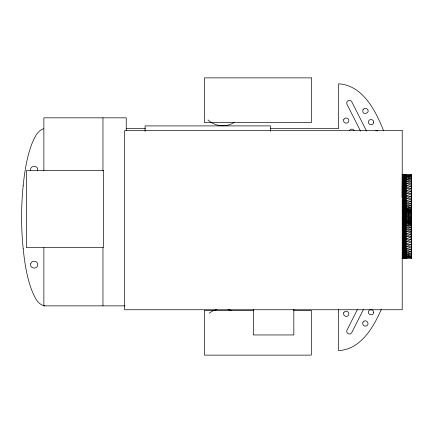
<?xml version="1.0" encoding="UTF-8"?>
<svg xmlns="http://www.w3.org/2000/svg" width="433" height="433" viewBox="0 0 433 433"><rect width="100%" height="100%" fill="white"/><g stroke="black" fill="none" stroke-linecap="round" stroke-linejoin="round"><path stroke-width="0.65" d="M402.376 192.339L402.354 239.173L402.376 196.214M405.91 258.49L405.975 174.326M401.97 174.326L411.35 174.326L411.285 258.49L411.285 174.326L411.134 238.967M402.268 258.49L403.042 174.326L403.042 258.49L403.762 174.326L403.762 258.49L404.406 174.326L404.406 258.49L404.952 174.326L404.952 258.49L405.391 174.326L405.391 258.49L405.716 174.326L405.716 258.49L405.91 174.326L405.975 258.49M402.041 197.215L402.268 174.326M23.165 185.768C21.082 206.649 21.082 227.753 23.165 248.629M23.155 185.865C24.611 171.777 26.776 157.607 31.696 144.265C34.234 138.392 36.897 130.993 43.511 128.72M37.633 170.542C39.002 164.995 29.347 164.951 30.683 170.542M381.376 309.184C373.511 327.294 360.727 349.496 338.606 350.595L338.606 309.205M357.528 309.249L346.941 330.255C345.377 333.253 350.302 335.743 351.742 332.652L363.541 309.249M349.534 130.425C350.47 128.688 353.209 128.682 354.145 130.425M209.155 313.194L212.376 311.111L216.798 309.406M234.426 122.279C226.448 127.681 214.941 126.642 208.019 119.941M411.35 257.597L405.975 257.597L411.35 257.408L405.975 257.408L411.35 256.845L405.975 256.845L411.35 255.919L405.975 255.919L411.35 254.653L405.975 254.653L411.35 253.067L405.975 253.067L411.35 251.2L405.975 251.2L411.35 249.094L405.975 249.094L411.35 246.783L405.975 246.783L411.35 244.326L405.975 244.326L411.35 241.771L405.975 241.771L411.35 239.173L405.975 239.173L411.35 236.58L405.975 236.58L411.35 234.058L405.975 234.058L411.35 231.655L405.975 231.655L411.35 229.42L405.975 229.42L411.35 227.401L405.975 227.401L411.35 225.642L405.975 225.642L411.35 224.18L405.975 224.18L411.35 223.049L405.975 222.502L411.35 222.502L405.975 221.783L411.35 221.783L405.975 220.906L411.35 220.906L405.975 219.904L411.35 219.904L405.975 218.795L411.35 218.795L405.975 217.62L411.35 217.62L405.975 216.408L411.35 216.408L405.975 215.196L411.35 215.196L405.975 214.021L411.35 214.021L405.975 212.912L411.35 212.912L405.975 211.91L411.35 211.91L405.975 211.033L411.35 211.033L405.975 210.314L411.35 210.314L405.975 209.767L411.35 208.636L405.975 208.636L411.35 207.174L405.975 207.174L411.35 205.415L405.975 205.415L411.35 203.396L405.975 203.396L411.35 201.161L405.975 201.161L411.35 198.758L405.975 198.758L411.35 196.236L405.975 196.236L411.35 193.643L405.975 193.643L411.35 191.045L405.975 191.045L411.35 188.49L405.975 188.49L411.35 186.033L405.975 186.033L411.35 183.722L405.975 183.722L411.35 181.616L405.975 181.616L411.35 179.749L405.975 179.749L411.35 178.163L405.975 178.163L411.35 176.897L405.975 176.897L411.35 175.971L405.975 175.971L411.35 175.408L405.975 175.408L411.35 175.219L405.975 175.219M375.752 130.804L377.581 130.804M126.479 128.531L145.358 128.531M270.652 128.531L338.606 128.531L338.606 83.802C362.892 85.312 375.676 110.778 383.568 130.701M405.975 209.767L411.35 209.767M405.975 223.049L411.35 223.049M401.97 258.49L411.35 258.49L411.35 174.326M125.132 305.866L43.863 305.866L43.863 247.698M253.689 310.358L204.436 310.358L204.436 355.13L311.316 355.13L311.316 310.358L293.688 310.358M44.897 305.866C37.346 304.772 34.38 296.215 31.696 290.137C26.776 276.795 24.611 262.62 23.155 248.537M228.045 309.406L231.585 310.732M366.567 131.112L351.742 101.744C350.292 98.632 345.372 101.127 346.941 104.147L360.554 131.156M293.834 309.368L293.834 334.953L253.365 334.953L253.365 309.368M270.436 131.313L270.436 125.906L145.082 125.906L145.082 131.313M126.236 130.685L126.236 117.83L43.863 117.83L43.863 170.591M102.957 117.83L102.957 170.591M102.957 247.698L102.957 305.866M30.683 263.854C29.471 268.655 37.444 269.84 37.758 264.931C38.207 260.688 31.485 259.713 30.683 263.854M343.845 119.243C342.032 122.176 346.882 124.937 348.522 121.96C350.324 118.999 345.545 116.217 343.845 119.243M373.668 122.593C373.181 125.992 367.698 124.98 368.359 121.646C368.938 118.241 374.366 119.189 373.668 122.593M343.845 312.437C342.032 315.365 346.898 318.206 348.522 315.154C350.324 312.188 345.561 309.487 343.845 312.437M363.054 322.103C362.237 323.538 362.968 325.372 364.445 326.022L366.34 326.022C370.74 324.176 365.609 318.109 363.054 322.103M373.668 312.75C373.181 316.15 367.698 315.137 368.359 311.803C368.938 308.453 374.372 309.373 373.668 312.75M363.054 109.581C360.851 116.721 372.596 112.548 366.34 108.38L364.445 108.38L363.054 109.581M311.316 77.87L204.436 77.87L204.436 122.642L311.316 122.642L311.316 77.87M402.225 130.669L124.644 130.669L124.644 309.747L402.225 309.747L402.225 130.669M103.357 170.602L26.353 170.602L26.353 247.606L103.357 247.606L103.357 170.602"/></g></svg>
